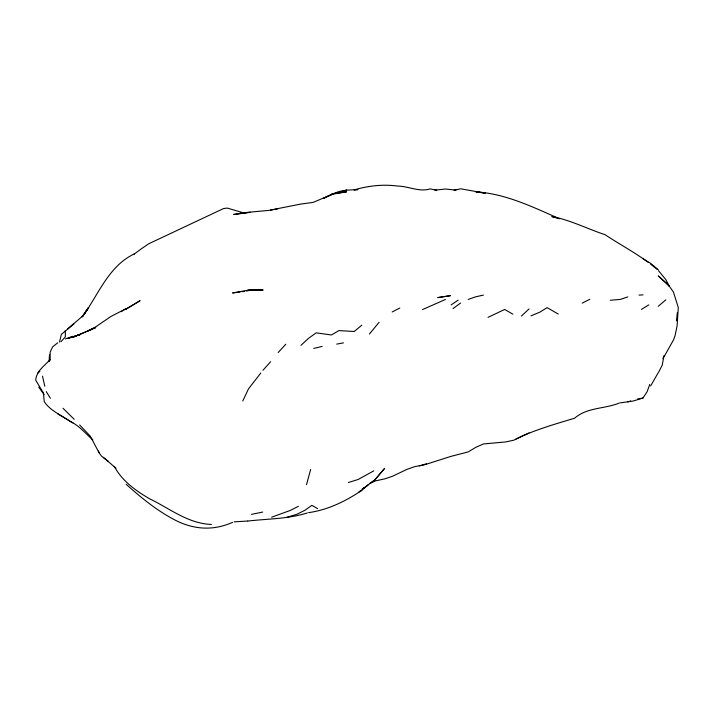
<?xml version="1.0" encoding="UTF-8"?>
<svg xmlns="http://www.w3.org/2000/svg" width="714" height="714" viewBox="0 0 714 714"><rect width="100%" height="100%" fill="white"/><g stroke="black" fill="none" stroke-linecap="round" stroke-linejoin="round"><path stroke-width="1.07" d="M65.349 330.457L65.349 336.856L60.985 341.703M49.114 361.257L49.507 354.599M59.503 342.068L61.35 334.357L73.881 324.04M676.426 320.845L677.363 312.607M57.754 342.782L52.622 346.879L50.15 352.082L50.15 359.579C44.5 365.8 36.432 370.959 35.7 380.116L43.483 393.182L44.206 401.545C50.266 410.934 61.529 415.2 70.329 421.572C79.557 425.731 85.403 433.594 92.945 439.958M306.52 484.681L310.617 469.5M662.949 358.687L663.895 355.742M649.758 384.435L647.134 391.7L642.957 398.064L632.97 401.081L620.225 402.857M49.418 361.436L50.15 359.579M242.76 401L248.463 388.934L260.753 373.056M658.683 372.039L662.181 365.273L663.681 357.366L673.436 340.06L675.06 335.732L677.113 325.771L678.3 307.538L673.436 292.044L669.411 286.332L665.85 279.611L658.486 270.704M650.632 385.971L658.237 372.681M82.137 317.07L88.152 308.073L82.869 316.123M82.699 316.231C98.612 294.454 108.501 265.956 134.607 253.773M67.491 329.127C74.524 322.184 83.476 317.328 88.152 308.073M84.832 312.812L88.688 307.511M369.397 334.054L379.08 322.3M262.975 370.28L270.579 361.748M278.183 352.529L285.778 344.228M521.416 316.061L529.02 308.939M300.987 345.326L308.582 338.293L316.186 332.849L331.385 334.964L338.989 330.582L354.198 331.501L361.793 325.209M37.556 373.279L39.806 371.289M658.237 306.297L665.841 299.835M133.759 254.398L140.738 249.266M453.006 308.582L460.61 303.022M362.676 488.795L374.645 480.129L384.596 468.393L374.645 480.129L369.397 483.619L375.805 480.799L384.596 478.907L392.2 476.381L407.399 469.178L415.004 466.563L424.25 464.885L450.864 456.398L468.205 451.908L475.81 447.33L483.414 443.965L506.03 441.886L513.812 440.181L529.02 432.898M361.936 489.233L364.515 487.439M366.237 486.243L367.96 485.047L361.793 490.322C345.835 501.192 327.904 509.912 308.582 512.652M141.265 248.838L148.967 243.661L223.518 208.568L227.275 208.077L244.706 213.209M451.15 304.878L458.165 300.148M121.193 311.67L126.164 308.627L110.956 316.445L95.756 326.833L88.152 330.752L95.756 327.619M641.422 309.412L648.803 304.887M373.788 470.856L358.249 479.442L348.378 482.521M358.946 491.928L361.793 490.322L359.892 491.205M392.2 311.956L399.795 308.037M298.398 506.324L290.303 510.43L271.65 517.213M582.222 303.138L589.826 299.282M69.044 338.231L72.953 336.33L65.349 338.927M92.472 329.047L72.953 337.294L95.453 327.717M445.402 299.478L422.599 309.546M487.992 317.373L504.673 309.448L512.884 314.196M530.975 315.856L539.802 312.179L547.111 307.618L558.223 314.035M516.124 438.94C534.902 429.766 554.796 424.196 574.627 418.217C587.069 407.23 604.651 409.051 619.306 403.026M78.183 335.303L80.557 334.357L68.133 338.275L80.557 334.357M468.205 299.425L475.81 296.765L483.414 295.105M627.829 401.928L630.676 400.947M627.829 296.908L620.234 299.443L610.327 300.237M340.516 191.852L346.593 190.129L357.91 189.612L354.189 189.879C368.129 185.836 382.882 184.096 397.314 186.033C408.408 186.122 419.27 192.369 430.203 188.889L436.718 190.245M341.622 191.638L346.593 190.129L338.989 191.53L331.385 194.369L323.79 198.26L334.232 193.494L346.593 191.852L331.385 194.369L334.232 193.494L313.116 202.401L300.987 204.025L268.883 210.38L240.181 213.049M422.599 464.939L426.401 463.797M286.921 517.248L296.953 514.267L305.065 510.18L311.875 505.334L317.596 508.627M232.577 522.362C212.718 531.109 193.235 529.654 174.162 519.605C156.482 510.251 140.953 497.578 126.164 484.271M419.252 465.867L421.76 465.171M313.749 348.423L322.103 346.415M454.095 190.263L460.61 188.799L485.038 193.137M307.323 512.938C288.081 519.06 267.75 518.73 247.883 521.05M251.506 514.366L262.707 512.054M270.579 210.139L278.183 208.72M336.696 344.121L343.496 342.845M637.584 398.956L642.957 398.064M242.242 291.669L244.304 291.339M246.366 291.009L248.427 290.678M250.641 290.295L262.984 289.982L247.776 290.268L232.577 292.954L240.181 291.99M434.844 190.147L445.402 189.031L456.05 190.094M234.121 521.872L247.713 521.024M639.021 295.105L643.037 294.864M255.38 290.143L262.984 289.982L247.776 290.268L255.38 290.027M211.415 524.424C188.201 523.683 169.566 508.404 149.494 498.738C135.419 490.482 122.165 480.95 114.267 466.412M484.958 193.182L475.81 191.843C504.941 193.592 531.644 206.489 557.929 218.065M241.261 212.558L244.518 213.129M559.312 218.734L551.824 216.565C570.37 219.948 587.158 228.81 605.026 234.674C619.288 244.152 634.434 252.176 648.205 262.368M72.953 422.902L57.754 413.834M643.037 258.709L650.632 263.359L658.237 269.678M650.713 264.216L657.103 269.303M108.091 461.208L101.566 456.192L98.96 452.622L90.392 436.308L79.673 424.946M116.025 468.259L103.36 457.335M44.107 394.619L38.761 387.131M62.993 408.247L74.22 419.323M50.391 398.242L46.223 391.602M42.51 376.189L44.821 386.256M98.594 450.98L98.96 452.622M139.944 300.746L126.164 309.028L139.944 300.746M438.351 297.488L437.807 297.586L450.4 295.667L438.351 297.488M247.776 212.495L233.71 214.45L250.239 212.37L247.776 212.495M665.832 282.557L658.237 275.899L669.411 286.332L665.832 282.557"/></g></svg>
